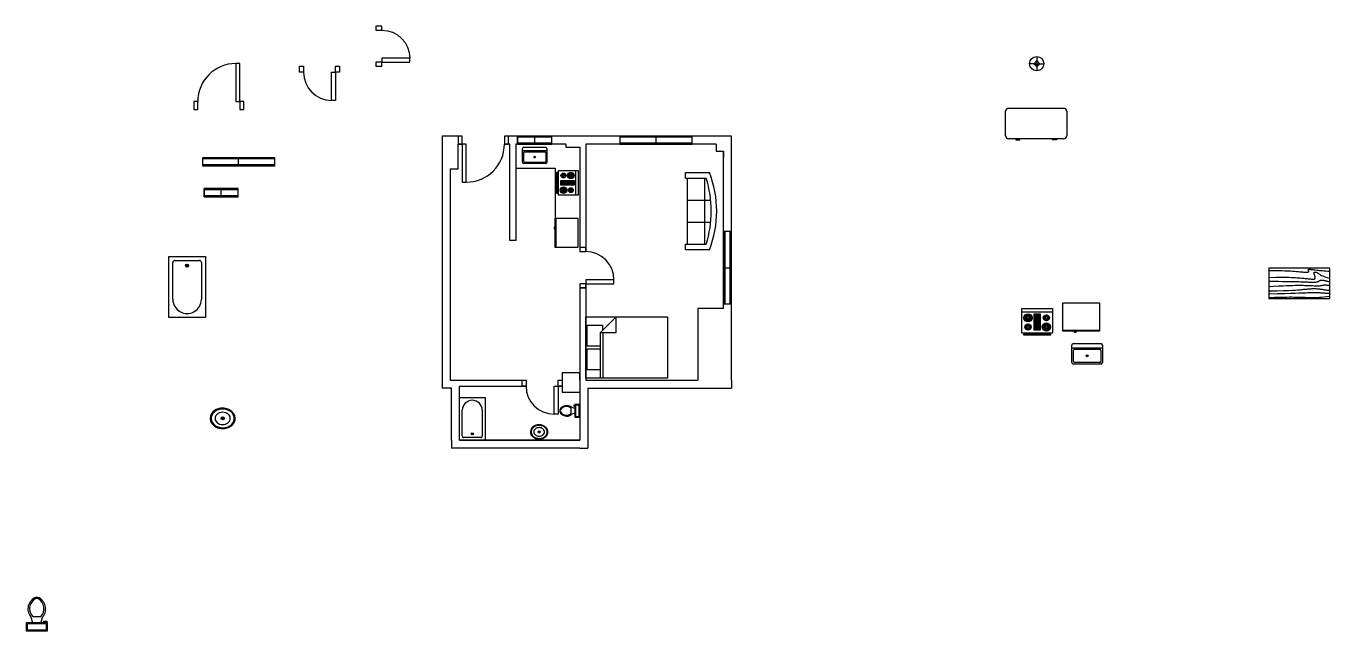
# Model space of a CAD drawing. Header units: centimetres. Extents: x -338 to 2911, y 1474 to 2981.
import ezdxf

# ---------------------------------------------------------------- set-up
doc = ezdxf.new("R2010")
doc.units = ezdxf.units.CM
doc.header["$MEASUREMENT"] = 0
for name, color, linetype in [('Blocks', 130, 'Continuous'), ('Door', 210, 'Continuous'), ('Window', 30, 'Continuous')]:
    doc.layers.add(name, color=color, linetype=linetype)

# ---------------------------------------------------------------- blocks, each defined once
blk = doc.blocks.new('Door')
at = {"layer": 'Door'}
for points in [[(-20, 115), (-20, 20), (-10, 20), (-10, 115)], [(-125, 0), (-115, 0), (-115, 20), (-125, 20)], [(-10, 0), (0, 0), (0, 20), (-10, 20)]]:
    blk.add_lwpolyline(points, close=True, dxfattribs=at)
blk.add_arc((-20, 20), 95, 90, 180, dxfattribs=at)
blk = doc.blocks.new('WindowLarge')
at = {"layer": 'Window'}
for p, q in [((-180, 20), (-180, 0)), ((0, 20), (-180, 20)), ((0, 17), (-180, 17)), ((-180, 3), (0, 3)), ((-180, 0), (0, 0)), ((-90, 0), (-90, 20)), ((0, 0), (0, 20))]:
    blk.add_line(p, q, dxfattribs=at)
blk = doc.blocks.new('WindowSmall')
at = {"layer": 'Window'}
for p, q in [((0, 20), (-85, 20)), ((-85, 20), (-85, 0)), ((-85, 0), (-85, 20)), ((-85, 0), (-85, 20)), ((0, 17), (-85, 17)), ((-85, 3), (0, 3)), ((-85, 0), (0, 0)), ((-42.5, 0), (-42.5, 20)), ((0, 0), (0, 20))]:
    blk.add_line(p, q, dxfattribs=at)
blk = doc.blocks.new('DoorIns')
at = {"layer": 'Door'}
for points in [[(-100, -15), (-100, 0), (-90, 0), (-90, -15)], [(-10, -15), (-10, 0), (0, 0), (0, -15)], [(-20, -15), (-10, -15), (-10, -85), (-20, -85)]]:
    blk.add_lwpolyline(points, close=True, dxfattribs=at)
blk.add_arc((-20, -15), 70, 180, 270, dxfattribs=at)
blk = doc.blocks.new('Bath Tub - 26 x 60 in.')
for p, q in [((8, -18), (10, -18)), ((9, -17), (9, -19))]:
    blk.add_line(p, q)
blk.add_lwpolyline([(0, -36), (0, 0), (60, 0), (60, -36)], close=True)
for points in [[(4, -30), (4, -6)], [(6, -4), (42, -4)], [(42, -32), (6, -32)]]:
    blk.add_lwpolyline(points)
for radius in [1.5, 1]:
    blk.add_circle((9, -18), radius)
for centre, radius, start, end in [((5.75, -5.75), 1.77, 81.8699, 188.1301), ((42, -18), 14, 270, 90), ((5.75, -30.25), 1.77, 171.8699, 278.1301)]:
    blk.add_arc(centre, radius, start, end)
blk = doc.blocks.new('Toilet - top')
for p, q in [((-10, -8.5), (-8, -8.5)), ((-10, -9.5), (-10, -8.5)), ((-7, -9.5), (-10, -9.5)), ((-8, -8.5), (-8, -8)), ((-7, -8), (-7, -9.5)), ((-4, -8), (-6, -14)), ((4, -8), (6, -14)), ((9.5, -6), (9.5, -2)), ((4, -14), (-4, -14))]:
    blk.add_line(p, q)
blk.add_lwpolyline([(10.5, -8), (10.5, 0), (-10.5, 0), (-10.5, -8)], close=True)
for points in [[(-9.5, -2), (-9.5, -6)], [(8.5, -1), (-8.5, -1)], [(-8.5, -7), (8.5, -7)]]:
    blk.add_lwpolyline(points)
for centre, radius, start, end in [((-8.6, -1.9), 0.884, 81.8699, 188.1301), ((-8.6, -6.1), 0.884, 171.8699, 278.1301), ((8.6, -1.9), 0.884, 351.8699, 98.1301), ((8.6, -6.1), 0.884, 261.8699, 8.1301), ((3.5, -21.6), 12.2, 141.4691, 247.9714), ((4.2, -21.8), 11.3, 136.3677, 238.9468), ((-3.5, -21.6), 12.2, 292.0284, 38.5307), ((-4.2, -21.8), 11.3, 301.053, 43.6321), ((0, -27.9), 4, 245.7318, 294.2682), ((0, -29), 4, 254.8605, 285.1395)]:
    blk.add_arc(centre, radius, start, end)
blk = doc.blocks.new('Sink - Oval top')
for p, q in [((-1, 0), (1, 0)), ((0, 1), (0, -1))]:
    blk.add_line(p, q)
at = {"linetype": 'Continuous'}
for points in [[(-12.2, 0.4, 0.117634), (-11.5, -3.4, 0.104469), (-8.9, -6.8, 0.090016), (-5.1, -9.1, 0.08192), (-0.3, -10, 0.08192), (4.5, -9.4, 0.090016), (8.4, -7.4, 0.104469), (11.2, -4.1, 0.117634), (12.2, -0.4, 0.117634), (11.5, 3.4, 0.104469), (8.9, 6.8, 0.090016), (5.1, 9.1, 0.08192), (0.3, 10, 0.08192), (-4.5, 9.4, 0.090016), (-8.4, 7.4, 0.104469), (-11.2, 4.1, 0.117634)], [(-11.3, 0.2, 0.118622), (-10.5, -3.3, 0.104678), (-8.1, -6.4, 0.089562), (-4.5, -8.4, 0.081185), (-0.1, -9.2, 0.081185), (4.3, -8.5, 0.089562), (7.9, -6.6, 0.104678), (10.4, -3.5, 0.118622), (11.3, -0.2, 0.118622), (10.5, 3.3, 0.104678), (8.1, 6.4, 0.089562), (4.5, 8.4, 0.081185), (0.1, 9.2, 0.081185), (-4.3, 8.5, 0.089562), (-7.9, 6.6, 0.104678), (-10.4, 3.5, 0.118622)], [(-7.4, 0.1, 0.118283), (-6.9, -2.2, 0.104607), (-5.3, -4.2, 0.089718), (-3, -5.5, 0.081436), (-0.1, -6, 0.081436), (2.8, -5.6, 0.089718), (5.2, -4.3, 0.104607), (6.9, -2.3, 0.118283), (7.4, -0.1, 0.118283), (6.9, 2.2, 0.104607), (5.3, 4.2, 0.089718), (3, 5.5, 0.081436), (0.1, 6, 0.081436), (-2.8, 5.6, 0.089718), (-5.2, 4.3, 0.104607), (-6.9, 2.3, 0.118283)]]:
    blk.add_lwpolyline(points, format="xyb", close=True, dxfattribs=at)
for radius in [1.5, 1]:
    blk.add_circle((0, 0), radius)
blk = doc.blocks.new('Bed - Queen')
at = {"linetype": 'Continuous'}
for p, q in [((0, -80.00003), (0, 0)), ((0, 0), (59.99999, 0)), ((59.99999, 0), (59.99999, -80.00003)), ((7.99999, -1.2), (28.79998, -1.2)), ((7.99999, -14.4), (7.99999, -1.2)), ((28.79998, -1.2), (28.79998, -14.4)), ((31.19999, -1.2), (51.99999, -1.2)), ((31.19999, -14.4), (31.19999, -1.2)), ((51.99999, -1.2), (51.99999, -16.4)), ((0, -14.4), (44.8, -14.4)), ((44.8, -16.8), (0, -16.8)), ((59.99999, -29.6), (44.8, -14.4)), ((44.8, -14.4), (44.8, -29.6)), ((51.99999, -16.4), (46.79936, -16.4)), ((44.8, -29.6), (59.99999, -29.6)), ((59.99999, -80.00003), (0, -80.00003))]:
    blk.add_line(p, q, dxfattribs=at)
blk = doc.blocks.new('Desk - 30 x 60 in.')
at = {"linetype": 'Continuous'}
for p, q in [((-26.999995, 0), (26.999995, 0)), ((-29.999995, -27), (-29.999995, -3)), ((29.999995, -3), (29.999995, -27)), ((26.999995, -30), (-26.999995, -30)), ((-20.000005, -30), (-20.000005, -31)), ((-20.000005, -31), (-16.000005, -31)), ((-16.000005, -31), (-16.000005, -30)), ((15.999995, -31), (15.999995, -30)), ((19.999995, -31), (15.999995, -31)), ((19.999995, -30), (19.999995, -31))]:
    blk.add_line(p, q, dxfattribs=at)
for centre, start, end in [((-26.499995, -3.5), 98.1301, 171.8699), ((26.499995, -3.5), 8.130102, 81.8699), ((-26.499995, -26.5), 188.1301, 261.8699), ((26.499995, -26.5), 278.1301, 351.8699)]:
    blk.add_arc(centre, 3.535534, start, end, dxfattribs=at)
blk = doc.blocks.new('Lamp - Table')
at = {"linetype": 'Continuous'}
for p, q in [((-1, 0), (-7, 0)), ((0, 3), (-3, 0)), ((-3, 0), (0, -3)), ((0, 7), (0, 1)), ((3, 0), (0, 3)), ((0, -3), (3, 0)), ((1, 0), (7, 0)), ((0, -1), (0, -7))]:
    blk.add_line(p, q, dxfattribs=at)
for radius in [7, 1]:
    blk.add_circle((0, 0), radius, dxfattribs=at)
blk = doc.blocks.new('Refrigerator-2 door - 36 in top')
for p, q in [((0, -26.999999), (36, -26.999999)), ((11, -27.999999), (11, -28.999999)), ((11, -28.999999), (13, -28.999999)), ((12, -26.999999), (12, -28.999999)), ((13, -28.999999), (13, -27.999999))]:
    blk.add_line(p, q)
blk.add_lwpolyline([(0, -27.999999), (0, 0), (36, 0), (36, -27.999999)], close=True)
blk = doc.blocks.new('Sink-single - 30 in top')
blk.add_line((-15, -3.999996), (15, -3.999996))
for points in [[(-13.5, 0), (13.5, 0)], [(-15, -18.499996), (-15, -1.5)], [(-13.5, -17.499996), (-13.5, -6.499996)], [(-12.5, -5.499996), (12.5, -5.499996)], [(13.5, -6.499996), (13.5, -17.499996)], [(15, -1.5), (15, -18.499996)], [(13.5, -19.999996), (-13.5, -19.999996)], [(12.5, -18.499996), (-12.5, -18.499996)]]:
    blk.add_lwpolyline(points)
for radius in [1, 0.5]:
    blk.add_circle((0, -11.999996), radius)
for centre, radius, start, end in [((-13.5, -1.5), 1.5, 90, 180), ((-12.5, -6.499996), 1, 90, 180), ((12.5, -6.499996), 1, 0, 90), ((13.5, -1.5), 1.5, 0, 90), ((-13.5, -18.499996), 1.5, 180, 270), ((-12.5, -17.499996), 1, 180, 270), ((12.5, -17.499996), 1, 270, 0), ((13.5, -18.499996), 1.5, 270, 0)]:
    blk.add_arc(centre, radius, start, end)
blk = doc.blocks.new('Range-Oven - 30 in top')
for p, q in [((0, -3), (30, -3)), ((12, -6), (18, -6)), ((13, -20), (13, -6)), ((14, -6), (14, -20)), ((15, -20), (15, -6)), ((16, -6), (16, -20)), ((17, -20), (17, -6)), ((6, -24), (6, -25)), ((8, -25), (8, -24)), ((18, -20), (12, -20)), ((22, -25), (22, -24)), ((24, -24), (24, -25))]:
    blk.add_line(p, q)
for points in [[(0, -24), (0, 0), (30, 0), (30, -24)], [(12, -21), (12, -5), (18, -5), (18, -21)], [(2, -26), (2, -25), (28, -25), (28, -26)]]:
    blk.add_lwpolyline(points, close=True)
for centre, radius in [((6, -9), 4), ((6, -9), 3), ((6, -9), 2), ((6, -9), 1), ((24, -9), 3), ((24, -9), 2), ((24, -9), 1), ((6, -18), 3), ((6, -18), 2), ((6, -18), 1), ((24, -18), 4), ((24, -18), 3), ((24, -18), 2), ((24, -18), 1)]:
    blk.add_circle(centre, radius)
blk = doc.blocks.new('Sofa - Roundback 7 ft.')
at = {"linetype": 'Continuous'}
for p, q in [((-36.000027, -34), (-36.000027, -11.4696)), ((-35.999844, -13.3819), (35.9998, -13.3819)), ((-12.00002, -32.4421), (-12.00003, -6.5971)), ((11.99997, -32.4421), (11.99998, -6.5971)), ((35.99998, -34), (35.99998, -11.4696)), ((-36.000027, -32.4421), (35.99998, -32.4421))]:
    blk.add_line(p, q, dxfattribs=at)
for points in [[(-36.000027, -34), (-42.000027, -34), (-42.000027, -8)], [(41.99998, -8), (41.99998, -34), (35.99998, -34)]]:
    blk.add_lwpolyline(points, dxfattribs=at)
for centre, radius, start, end in [((0, -114.25), 114.25, 68.43141, 111.5686), ((-0.00001, -127.1968), 121.1968, 72.72033, 107.2797)]:
    blk.add_arc(centre, radius, start, end, dxfattribs=at)
blk = doc.blocks.new('Table - Rectangular Woodgrain 60 x 30 in.')
at = {"linetype": 'Continuous'}
for p, q in [((0, 0), (0, -30)), ((60, 0), (0, 0)), ((60, -30), (60, 0)), ((0, -30), (60, -30))]:
    blk.add_line(p, q, dxfattribs=at)
for points in [[(0, -2.4), (4.8155, -2.418), (9.0302, -2.4688), (12.709, -2.5477), (15.9167, -2.65), (18.7181, -2.7711), (21.1781, -2.9063), (23.3616, -3.0508), (25.3333, -3.2), (27.1477, -3.3495), (28.8172, -3.4958), (30.3437, -3.636), (31.7291, -3.7667), (32.9756, -3.8849), (34.0849, -3.9875), (35.059, -4.0714), (35.9, -4.1334), (36.6114, -4.1711), (37.2041, -4.1854), (37.6906, -4.1779), (38.0833, -4.15), (38.3948, -4.1034), (38.6375, -4.0396), (38.8239, -3.9602), (38.9666, -3.8667), (39.0764, -3.7608), (39.1573, -3.6448), (39.2116, -3.521), (39.2416, -3.3917), (39.2498, -3.2593), (39.2385, -3.1261), (39.21, -2.9944), (39.1666, -2.8667), (39.111, -2.7447), (39.0468, -2.6281), (38.978, -2.5163), (38.9083, -2.4083), (38.8418, -2.3035), (38.7823, -2.201), (38.7337, -2.1001), (38.7, -2), (38.6844, -1.9003), (38.6875, -1.8021), (38.7094, -1.707), (38.75, -1.6167), (38.8094, -1.5326), (38.8875, -1.4563), (38.9844, -1.3893), (39.1, -1.3333), (39.2351, -1.2896), (39.3937, -1.2583), (39.5804, -1.2396), (39.8, -1.2333), (40.057, -1.2396), (40.3562, -1.2583), (40.7023, -1.2896), (41.1, -1.3333), (41.5547, -1.3895), (42.0755, -1.4573), (42.6721, -1.5361), (43.3542, -1.625), (44.1316, -1.7233), (45.014, -1.8302), (46.0114, -1.9449), (47.1333, -2.0667), (48.3862, -2.1947), (49.7625, -2.3281), (51.2513, -2.4663), (52.8416, -2.6083), (54.5226, -2.7535), (56.2833, -2.9011), (58.1127, -3.0501), (60, -3.2)], [(0, -9.2), (6.5759, -9.0858), (11.9385, -9.0365), (16.2527, -9.0418), (19.6833, -9.0917), (22.3952, -9.1759), (24.5531, -9.2844), (26.322, -9.4069), (27.8666, -9.5333), (29.3241, -9.6553), (30.7203, -9.7719), (32.0532, -9.8837), (33.3208, -9.9917), (34.5213, -10.0965), (35.6526, -10.199), (36.7128, -10.2999), (37.7, -10.4), (38.6129, -10.4996), (39.4531, -10.5969), (40.223, -10.6895), (40.925, -10.775), (41.5613, -10.8512), (42.1344, -10.9156), (42.6465, -10.966), (43.1, -11), (43.4976, -11.0158), (43.8437, -11.0136), (44.143, -10.9942), (44.4, -10.9583), (44.6195, -10.9069), (44.8062, -10.8406), (44.9648, -10.7603), (45.1, -10.6667), (45.2155, -10.5598), (45.3114, -10.4365), (45.3871, -10.2929), (45.4416, -10.125), (45.4743, -9.929), (45.4844, -9.7011), (45.4709, -9.4371), (45.4333, -9.1333), (45.3716, -8.7883), (45.2896, -8.4104), (45.1919, -8.0107), (45.0833, -7.6), (44.9685, -7.1893), (44.8521, -6.7896), (44.7388, -6.4117), (44.6333, -6.0667), (44.54, -5.7628), (44.4614, -5.4979), (44.4001, -5.2675), (44.3583, -5.0667), (44.3384, -4.8909), (44.3427, -4.7354), (44.3736, -4.5956), (44.4333, -4.4667), (44.5236, -4.3453), (44.6427, -4.2333), (44.7884, -4.1339), (44.9583, -4.05), (45.1501, -3.9849), (45.3614, -3.9417), (45.59, -3.9234), (45.8333, -3.9333), (46.0915, -3.9749), (46.3734, -4.0531), (46.6906, -4.1736), (47.0542, -4.3417), (47.4756, -4.5629), (47.9661, -4.8427), (48.5372, -5.1866), (49.2, -5.6), (49.9676, -6.0844), (50.8594, -6.625), (51.8965, -7.2031), (53.1, -7.8), (54.491, -8.3969), (56.0906, -8.975), (57.9199, -9.5156), (60, -10)], [(0, -12.8), (5.1847, -12.9322), (9.6213, -13.0323), (13.3963, -13.1059), (16.5958, -13.1583), (19.3063, -13.1952), (21.614, -13.2219), (23.6054, -13.2439), (25.3666, -13.2667), (26.9728, -13.2947), (28.4531, -13.3281), (29.8256, -13.3663), (31.1083, -13.4083), (32.3191, -13.4535), (33.476, -13.501), (34.597, -13.5501), (35.7, -13.6), (36.7984, -13.6497), (37.8875, -13.6979), (38.9578, -13.743), (40, -13.7833), (41.0047, -13.8174), (41.9625, -13.8438), (42.864, -13.8607), (43.7, -13.8667), (44.4631, -13.8604), (45.1552, -13.8417), (45.7801, -13.8104), (46.3416, -13.7667), (46.8439, -13.7104), (47.2906, -13.6417), (47.6858, -13.5604), (48.0333, -13.4667), (48.3375, -13.3608), (48.6042, -13.2448), (48.8396, -13.121), (49.05, -12.9917), (49.2417, -12.8593), (49.4208, -12.7261), (49.5937, -12.5944), (49.7667, -12.4667), (49.9452, -12.3451), (50.1323, -12.2313), (50.3303, -12.1268), (50.5416, -12.0333), (50.7686, -11.9524), (51.0135, -11.8854), (51.2788, -11.8341), (51.5666, -11.8), (51.8785, -11.7843), (52.2116, -11.7865), (52.562, -11.8059), (52.926, -11.8417), (53.2998, -11.8931), (53.6795, -11.9594), (54.0614, -12.0397), (54.4416, -12.1333), (54.8223, -12.2401), (55.2293, -12.3625), (55.6942, -12.5037), (56.2489, -12.6667), (56.9251, -12.8547), (57.7545, -13.0708), (58.7689, -13.3182), (60, -13.6)], [(0, -18), (5.124, -17.7273), (9.6609, -17.5057), (13.6705, -17.3303), (17.2125, -17.1958), (20.3467, -17.0973), (23.1328, -17.0297), (25.6307, -16.9878), (27.9, -16.9667), (29.9928, -16.9617), (31.9302, -16.9703), (33.7254, -16.9907), (35.3917, -17.0208), (36.9423, -17.0588), (38.3906, -17.1026), (39.7499, -17.1503), (41.0333, -17.2), (42.2519, -17.2496), (43.4073, -17.2969), (44.4986, -17.3395), (45.525, -17.375), (46.4858, -17.4012), (47.3802, -17.4156), (48.2074, -17.416), (48.9667, -17.4), (49.6583, -17.3662), (50.2872, -17.3167), (50.8595, -17.2547), (51.3812, -17.1833), (51.8584, -17.1057), (52.2971, -17.025), (52.7034, -16.9443), (53.0833, -16.8667), (53.443, -16.7951), (53.789, -16.7313), (54.128, -16.6768), (54.4666, -16.6334), (54.8115, -16.6024), (55.1693, -16.5854), (55.5465, -16.5841), (55.95, -16.6), (56.3828, -16.6337), (56.8346, -16.6823), (57.2915, -16.7418), (57.7396, -16.8084), (58.165, -16.878), (58.5539, -16.9469), (58.8924, -17.0111), (59.1666, -17.0667), (59.3679, -17.1107), (59.5078, -17.1438), (59.6032, -17.1675), (59.6708, -17.1833), (59.7275, -17.193), (59.7901, -17.1979), (59.8753, -17.1998), (60, -17.2)], [(0, -22.4), (8.0098, -22.2501), (14.4094, -22.1011), (19.4168, -21.9535), (23.25, -21.8083), (26.1269, -21.6663), (28.2656, -21.5281), (29.884, -21.3947), (31.2, -21.2667), (32.3967, -21.1448), (33.5172, -21.0292), (34.5697, -20.9198), (35.5625, -20.8167), (36.5037, -20.7198), (37.4015, -20.6292), (38.2642, -20.5448), (39.1, -20.4667), (39.9164, -20.3951), (40.7187, -20.3313), (41.5117, -20.2768), (42.3, -20.2333), (43.0883, -20.2024), (43.8812, -20.1854), (44.6836, -20.1841), (45.5, -20.2), (46.3328, -20.234), (47.1747, -20.2844), (48.0163, -20.3488), (48.8479, -20.425), (49.66, -20.5106), (50.4429, -20.6031), (51.1872, -20.7004), (51.8833, -20.8), (52.5246, -20.8999), (53.1166, -20.9995), (53.6681, -21.0983), (54.1875, -21.1958), (54.6834, -21.2919), (55.1646, -21.3859), (55.6394, -21.4777), (56.1167, -21.5667), (56.6028, -21.6515), (57.0961, -21.7266), (57.5929, -21.7852), (58.0896, -21.8208), (58.5823, -21.8268), (59.0674, -21.7964), (59.5412, -21.723), (60, -21.6)], [(0, -25.2), (8.6355, -25.0504), (15.7026, -24.9031), (21.4049, -24.7606), (25.9458, -24.625), (29.529, -24.4988), (32.3578, -24.3844), (34.6359, -24.284), (36.5667, -24.2), (38.3213, -24.1341), (39.9417, -24.0854), (41.437, -24.0523), (42.8167, -24.0333), (44.0901, -24.0268), (45.2667, -24.0313), (46.3557, -24.0451), (47.3667, -24.0667), (48.309, -24.0947), (49.1928, -24.1287), (50.0284, -24.168), (50.826, -24.2125), (51.5959, -24.2617), (52.3483, -24.3151), (53.0935, -24.3725), (53.8417, -24.4334), (54.6009, -24.497), (55.3699, -24.561), (56.1454, -24.6226), (56.9239, -24.6792), (57.7021, -24.7279), (58.4764, -24.7662), (59.2435, -24.7911), (60, -24.8)], [(0, -28.8), (5.6867, -28.6681), (10.45, -28.5698), (14.407, -28.5012), (17.675, -28.4584), (20.3711, -28.4374), (22.6125, -28.4344), (24.5164, -28.4455), (26.2, -28.4667), (27.762, -28.4947), (29.2276, -28.5281), (30.6033, -28.5663), (31.8958, -28.6084), (33.1118, -28.6535), (34.2578, -28.7011), (35.3405, -28.7501), (36.3666, -28.8), (37.3443, -28.8497), (38.288, -28.8974), (39.2137, -28.9412), (40.1375, -28.9792), (41.0753, -29.0093), (42.0432, -29.0297), (43.0572, -29.0384), (44.1333, -29.0333), (45.2936, -29.0114), (46.5843, -28.9641), (48.0579, -28.8816), (49.7666, -28.7542), (51.7629, -28.5721), (54.0989, -28.3255), (56.8272, -28.0048), (60, -27.6)]]:
    blk.add_lwpolyline(points, dxfattribs=at)

msp = doc.modelspace()

# ---------------------------------------------------------------- linework, layer by layer
for p, q in [((738.7, 2624.6), (738.7, 2686.6)), ((867.4, 2446.6), (867.4, 2686.6)), ((882.4, 2686.6), (882.4, 2446.6)), ((882.4, 2686.6), (882.4, 2626.6)), ((1006.7, 2686.6), (1006.7, 2678.6)), ((1006.7, 2678.6), (1041.7, 2678.6)), ((1041.7, 2678.6), (1041.7, 2418.6)), ((1381.7, 2686.6), (1056.7, 2686.6)), ((1056.7, 2686.6), (1056.7, 2418.6)), ((1381.7, 2686.6), (1381.7, 2686.6)), ((1381.7, 2686.6), (1381.7, 2668.6)), ((1381.7, 2668.6), (1399.7, 2668.6)), ((1399.7, 2668.6), (1399.7, 2652.9)), ((718.7, 2624.6), (738.7, 2624.6)), ((882.4, 2446.6), (867.4, 2446.6)), ((1056.7, 2348.6), (1056.7, 2098.6)), ((1041.7, 2338.6), (1041.7, 1948.6)), ((1056.7, 2328.6), (1041.7, 2328.6)), ((1399.7, 2276.6), (1335.7, 2276.6)), ((1335.7, 2276.6), (1335.7, 2098.6)), ((1041.7, 2116.6), (997.7, 2116.6)), ((997.7, 2116.6), (997.7, 2098.6)), ((1041.7, 2098.6), (1041.7, 2116.6)), ((698.7, 2098.6), (698.7, 2078.6)), ((718.7, 2098.6), (907.7, 2098.6)), ((741.7, 1948.6), (741.7, 2083.6)), ((741.7, 2083.6), (907.7, 2083.6)), ((977.7, 2083.6), (997.7, 2083.6)), ((987.7, 2098.6), (997.7, 2098.6)), ((997.7, 2083.6), (997.7, 2068.6)), ((1056.7, 2098.6), (1335.7, 2098.6)), ((1419.7, 2098.6), (1419.7, 2078.6)), ((721.7, 2078.6), (698.7, 2078.6)), ((718.7, 2078.6), (721.7, 2078.6)), ((721.7, 1948.6), (721.7, 2078.6)), ((997.7, 2068.6), (1041.7, 2068.6)), ((1061.7, 2078.6), (1061.7, 1948.6)), ((1061.7, 2078.6), (1399.7, 2078.6)), ((1399.7, 2078.6), (1419.7, 2078.6)), ((721.7, 1948.6), (721.7, 1928.6)), ((741.7, 1928.6), (721.7, 1928.6)), ((1041.7, 1948.6), (741.7, 1948.6)), ((1041.7, 1928.6), (741.7, 1928.6)), ((1041.7, 1928.6), (1061.7, 1928.6)), ((1061.7, 1948.6), (1061.7, 1928.6))]:
    msp.add_line(p, q)
for points in [[(748.7, 2706.6), (698.7, 2706.6), (698.7, 2098.6)], [(1419.7, 2098.6), (1419.7, 2706.6), (853.7, 2706.6)], [(758.7, 2686.6), (738.7, 2686.6)], [(867.4, 2686.6), (853.7, 2686.6)], [(1006.7, 2686.6), (882.4, 2686.6)], [(1381.7, 2686.6), (1056.7, 2686.6)], [(1399.7, 2276.6), (1399.7, 2668.6)], [(718.7, 2624.6), (718.7, 2098.6)], [(741.7, 1948.6), (1041.7, 1948.6)]]:
    msp.add_lwpolyline(points)
at = {"layer": 'Blocks'}
for p, q in [((882.4, 2626.6), (980.1, 2626.6)), ((980.4, 2626.6), (980.4, 2503.9))]:
    msp.add_line(p, q, dxfattribs=at)
at = {"layer": 'Door'}
for p, q in [((897.7, 2083.6), (897.7, 2098.6)), ((897.7, 2098.6), (907.7, 2098.6)), ((907.7, 2083.6), (897.7, 2083.6)), ((907.7, 2098.6), (907.7, 2083.6)), ((977.7, 2083.6), (987.7, 2083.6)), ((977.7, 2013.6), (977.7, 2083.6)), ((987.7, 2083.6), (987.7, 2098.6)), ((987.7, 2098.6), (997.7, 2098.6)), ((987.7, 2083.6), (987.7, 2013.6)), ((997.7, 2083.6), (987.7, 2083.6)), ((997.7, 2098.6), (997.7, 2083.6)), ((987.7, 2013.6), (977.7, 2013.6))]:
    msp.add_line(p, q, dxfattribs=at)
for points in [[(748.7, 2706.6), (738.7, 2706.6), (738.7, 2686.6), (748.7, 2686.6)], [(863.7, 2706.6), (853.7, 2706.6), (853.7, 2686.6), (863.7, 2686.6)], [(758.7, 2591.6), (758.7, 2686.6), (748.7, 2686.6), (748.7, 2591.6)], [(1056.7, 2428.6), (1041.7, 2428.6), (1041.7, 2418.6), (1056.7, 2418.6)], [(1056.7, 2348.6), (1056.7, 2338.6), (1126.7, 2338.6), (1126.7, 2348.6)], [(1056.7, 2338.6), (1041.7, 2338.6), (1041.7, 2328.6), (1056.7, 2328.6)]]:
    msp.add_lwpolyline(points, close=True, dxfattribs=at)
for centre, radius, start, end in [((758.7, 2686.6), 95, 270, 0), ((1056.7, 2348.6), 70, 0, 90), ((977.7, 2083.6), 70, 180, 270)]:
    msp.add_arc(centre, radius, start, end, dxfattribs=at)

# ---------------------------------------------------------------- block references
at = {"layer": 'Blocks'}
for name, p, xscale, yscale, zscale in [('Lamp - Table', (2180.4, 2886.8), 2.54, 2.54, 2.54), ('Desk - 30 x 60 in.', (2178.9, 2775.9), 2.54, 2.54, 2.54), ('Sink-single - 30 in top', (929.2, 2678.5), 2.032, 2.032, 2.032), ('Table - Rectangular Woodgrain 60 x 30 in.', (2758.6, 2377.8), 2.54, 2.54, 2.54), ('Range-Oven - 30 in top', (2143.4, 2276.5), 2.54, 2.54, 2.54), ('Refrigerator-2 door - 36 in top', (2245.4, 2291.3), 2.54, 2.54, 2.54), ('Sink-single - 30 in top', (2306, 2189.3), 2.54, 2.54, 2.54), ('Sink - Oval top', (151.7, 2003.1), 2.54, 2.54, 2.54), ('Sink - Oval top', (940.4, 1969.4), 1.778, 1.778, 1.778)]:
    msp.add_blockref(name, p, dxfattribs=dict(at, xscale=xscale, yscale=yscale, zscale=zscale))
for name, p, xscale, yscale, zscale, rotation in [('Range-Oven - 30 in top', (1037.4, 2620.4), 2.032, 2.032, 2.032, 270), ('Sofa - Roundback 7 ft.', (1383, 2519.4), 2.286, 2.286, 2.286, 270.000012134481), ('Refrigerator-2 door - 36 in top', (1037.1, 2501.8), 2.032, 2.032, 2.032, 270), ('Bath Tub - 26 x 60 in.', (108.8, 2406.5), 2.54, 2.54, 2.54, 270), ('Bed - Queen', (1056.7, 2103.5), 2.54, 2.54, 2.54, 90), ('Bath Tub - 26 x 60 in.', (741.7, 1948.6), 1.778, 1.778, 1.778, 90), ('Toilet - top', (1041.7, 2021.9), 1.524, 1.524, 1.524, 270), ('Toilet - top', (-311.6, 1473.6), 2.54, 2.54, 2.54, 180)]:
    msp.add_blockref(name, p, dxfattribs=dict(at, xscale=xscale, yscale=yscale, zscale=zscale, rotation=rotation))
at = {"layer": 'Door', "xscale": -1, "rotation": 90}
msp.add_blockref('DoorIns', (533, 2880.5), dxfattribs=at)
at = {"layer": 'Door'}
msp.add_blockref('DoorIns', (443, 2880.5), dxfattribs=at)
at = {"layer": 'Window'}
for name, p in [('Door', (204.5, 2772.3)), ('WindowSmall', (971.7, 2686.6)), ('WindowLarge', (1321.7, 2686.6)), ('WindowLarge', (281.3, 2632.4)), ('WindowSmall', (190.3, 2555.5))]:
    msp.add_blockref(name, p, dxfattribs=at)
at = {"layer": 'Window', "rotation": 270}
msp.add_blockref('WindowLarge', (1399.7, 2288.6), dxfattribs=at)

doc.saveas('drawing.dxf')
